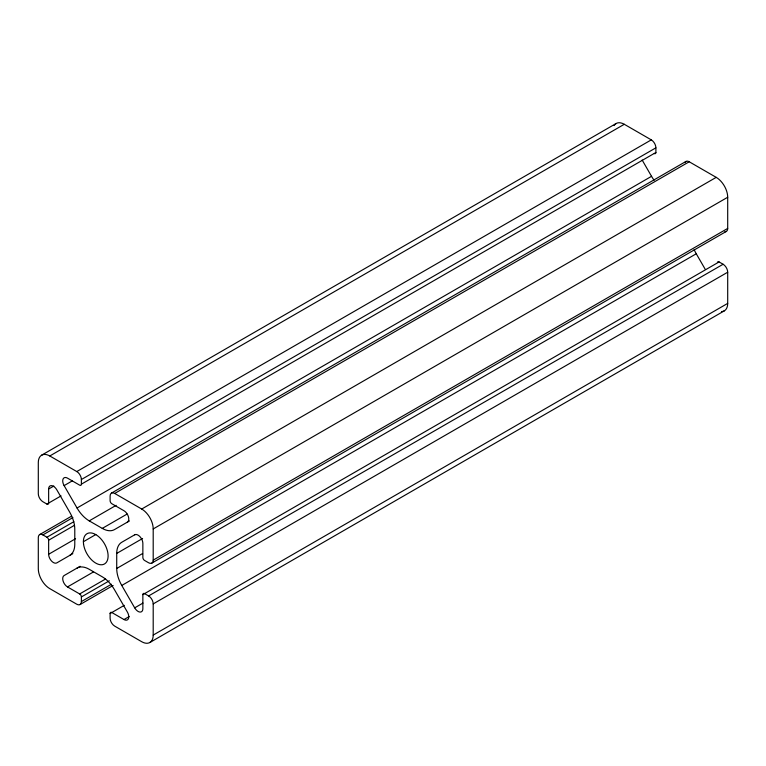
<?xml version="1.0" encoding="UTF-8"?>
<svg xmlns="http://www.w3.org/2000/svg" width="766" height="766" viewBox="0 0 766 766"><rect width="100%" height="100%" fill="white"/><g stroke="black" fill="none" stroke-linecap="round" stroke-linejoin="round"><path stroke-width="1.15" d="M41.661 455.167L616.161 123.479M61.06 495.899L46.918 504.066L42.896 501.74A6.501 3.753 60 0 1 38.3 493.783L38.3 462.607A16.249 9.384 60 0 1 49.79 455.971L624.29 124.284L651.292 139.872A6.501 3.753 60 0 1 655.888 147.838L655.888 152.482A2.442 1.408 60 0 1 654.317 153.554M49.79 455.971L76.791 471.559L651.292 139.872M46.918 504.066A2.442 1.408 60 0 0 48.641 503.07L48.641 489.024L53.821 486.037M129.454 520.937L114.46 529.603A24.378 14.075 60 0 1 102.271 528.396L89.229 520.87A24.378 14.075 60 0 1 77.04 508.002L64.114 485.606L72.397 480.828M64.114 485.606A6.76 3.907 60 0 1 63.08 478.989A6.76 3.907 60 0 1 67.494 478.137L79.664 485.156A2.442 1.408 60 0 0 81.388 484.16L81.388 479.516L655.888 147.838M81.388 484.16L655.888 152.482M77.04 508.002L651.54 176.314A24.378 14.075 60 0 0 654.126 180.259M39.65 534.591L71.678 516.092M111.463 493.132L685.963 161.444M111.405 584.247L81.388 601.578A6.501 3.753 60 0 1 76.791 604.23L49.79 588.642A16.249 9.384 60 0 1 38.3 568.745L38.3 537.569A6.501 3.753 60 0 1 42.896 534.907L72.914 517.577M127.386 522.134A6.76 3.907 60 0 0 128.42 516.715A6.76 3.907 60 0 0 124.006 510.759L111.836 503.731A2.442 1.408 60 0 1 110.112 500.744L110.112 496.1A6.501 3.753 60 0 1 114.709 493.448L689.208 161.77L716.21 177.358A16.249 9.384 60 0 1 727.7 197.255L727.7 228.431A6.501 3.753 60 0 1 724.799 231.696M42.896 534.907L46.918 537.234L73.833 521.694M72.837 553.627L56.808 562.886A6.76 3.907 60 0 1 51.59 561.076A6.76 3.907 60 0 1 48.641 554.268L48.641 540.222L74.522 525.275M89.229 520.87L116.145 505.33M48.641 554.268L75.556 538.728M102.271 528.396L127.108 514.053M83.398 541.715L95.817 534.544M114.709 493.448L141.71 509.036L716.21 177.358M80.152 566.294L64.114 575.553A6.76 3.907 60 0 0 63.08 580.973A6.76 3.907 60 0 0 67.494 586.928L79.664 593.956A2.442 1.408 60 0 1 81.388 596.934L81.388 601.578M135.228 534.496L121.765 542.261A24.378 14.075 60 0 0 116.719 553.425L116.719 568.477A24.378 14.075 60 0 0 121.765 585.463L134.692 607.85A6.76 3.907 60 0 0 139.91 612.063A6.76 3.907 60 0 0 142.859 608.664L142.859 594.617A2.442 1.408 60 0 1 144.583 593.621L148.604 595.938A6.501 3.753 60 0 1 153.2 603.905L153.2 635.081A16.249 9.384 60 0 1 141.71 641.717L114.709 626.128A6.501 3.753 60 0 1 110.112 618.162L110.112 613.518A2.442 1.408 60 0 1 111.836 612.522L124.006 619.55A6.76 3.907 60 0 0 128.42 618.689A6.76 3.907 60 0 0 127.386 612.072L114.46 589.686A24.378 14.075 60 0 0 102.271 576.817L89.229 569.291A24.378 14.075 60 0 0 77.04 568.085M134.692 534.802A6.76 3.907 60 0 1 139.91 536.612A6.76 3.907 60 0 1 142.859 543.42L142.859 557.466A2.442 1.408 60 0 0 144.583 560.453L148.604 562.771A6.501 3.753 60 0 0 153.2 560.118L153.2 528.942L727.7 197.255M116.719 553.425L142.6 538.479M67.494 586.928L93.375 571.991M116.719 568.477L142.6 553.531M79.664 593.956L105.545 579.01M81.388 596.934L109.337 580.8M153.2 560.118L727.7 228.431M80.037 604.556L113.109 585.463M151.85 563.096L726.35 231.409M121.765 585.463L696.265 253.776A24.378 14.075 60 0 1 694.14 249.563M110.112 613.518L124.255 605.351M142.859 594.617L719.082 261.934L723.104 264.26A6.501 3.753 60 0 1 727.7 272.217L727.7 303.393A16.249 9.384 60 0 1 721.486 311.599M148.604 595.938L723.104 264.26M134.692 607.85L142.974 603.072M124.006 619.55L129.176 616.563M153.2 603.905L727.7 272.217M153.2 635.081L727.7 303.393M149.839 642.521L724.339 310.833M642.147 160.027L651.54 176.314M696.265 253.776L705.084 269.048M614.083 125.567A16.249 9.384 60 0 1 624.29 124.284M684.938 162.651A6.501 3.753 60 0 1 689.208 161.77M717.426 262.422A2.442 1.408 60 0 1 719.082 261.934M48.641 489.024A6.76 3.907 60 0 1 51.59 485.625A6.76 3.907 60 0 1 56.808 489.828L69.735 512.224A24.378 14.075 60 0 1 74.781 529.21L74.781 544.262A24.378 14.075 60 0 1 69.735 555.417M46.918 537.234A2.442 1.408 60 0 1 48.641 540.222M76.791 471.559A6.501 3.753 60 0 1 81.388 479.516M141.71 509.036A16.249 9.384 60 0 1 153.2 528.942M83.551 544.052A17.465 10.082 60 0 0 103.534 564.408A17.465 10.082 60 0 0 100.164 538.067A17.465 10.082 60 0 0 83.551 544.052"/></g></svg>
